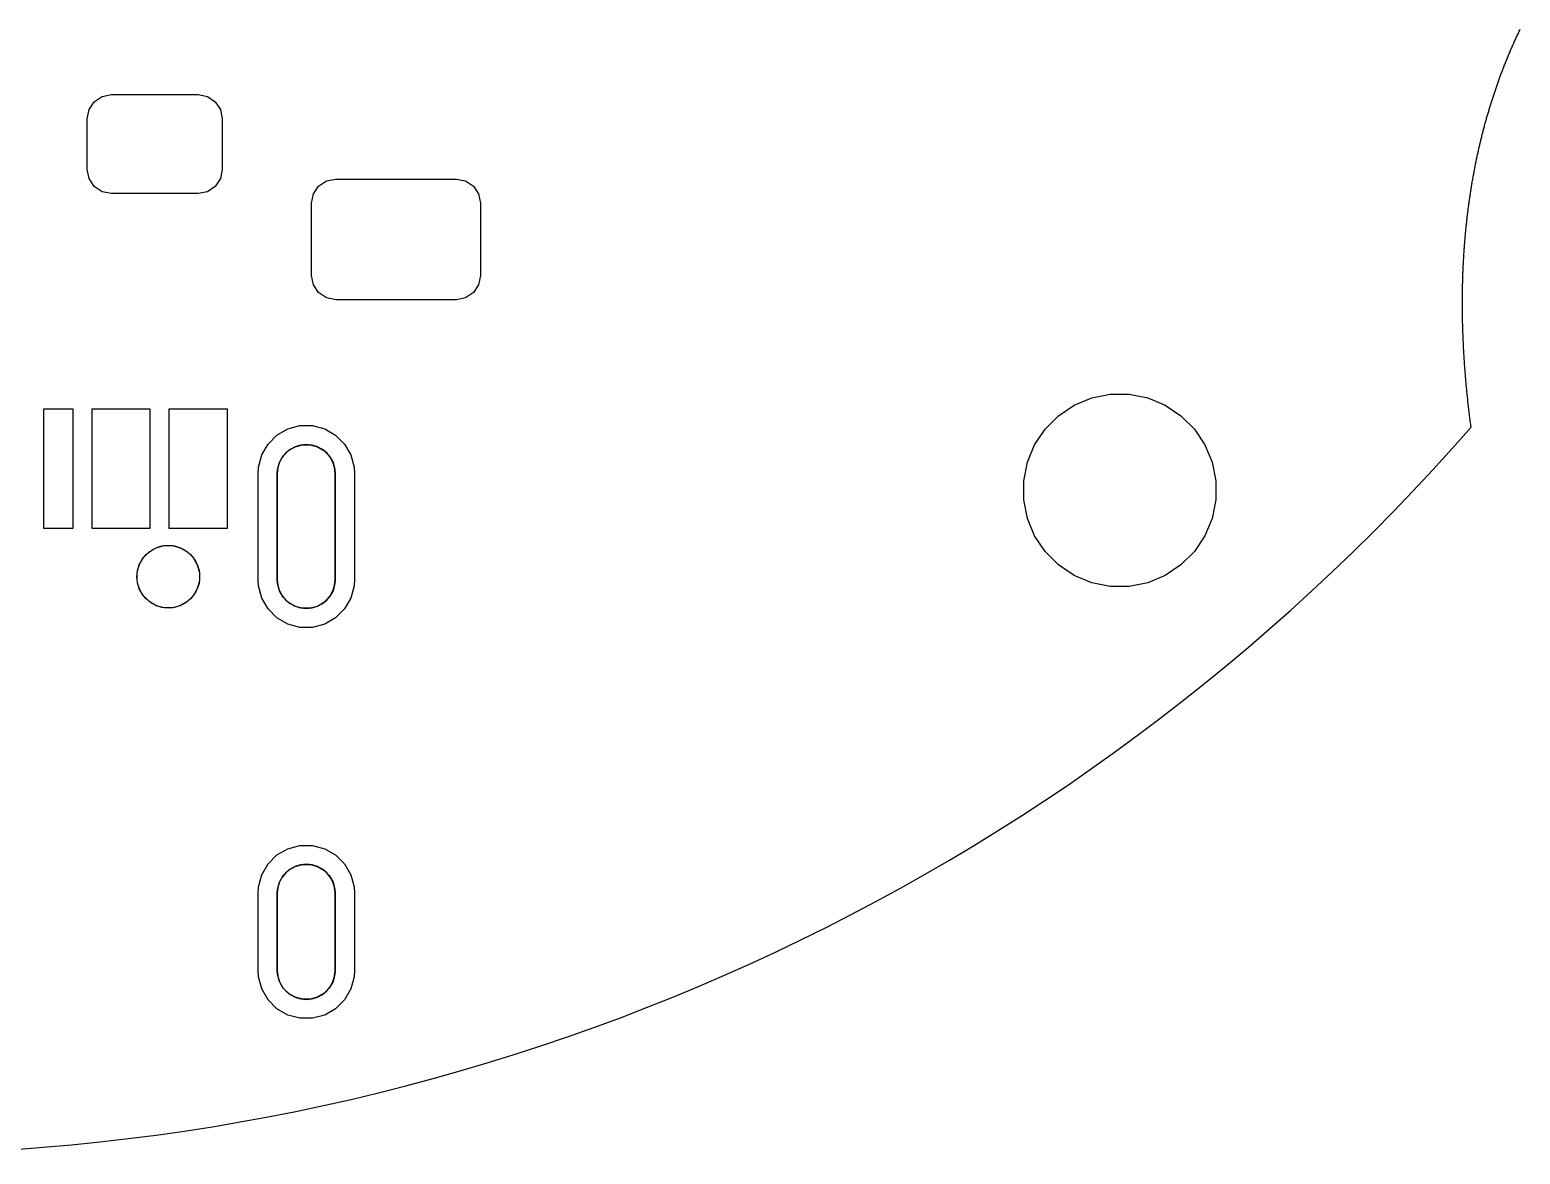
# Model space of a CAD drawing. Extents: x 0 to 44, y 0 to 43.6.
# Drawn here: x 23.64 to 39.08, y 0 to 11.65 of the extents above; entities that cross this region are included whole.
import ezdxf

# ---------------------------------------------------------------- set-up
doc = ezdxf.new("R2010")
doc.units = 0
doc.layers.add('BLACK', color=7, linetype='CONTINUOUS')
doc.layers.add('WHITE', color=7, linetype='CONTINUOUS')

msp = doc.modelspace()

# ---------------------------------------------------------------- linework, layer by layer
at = {"layer": 'BLACK', "linetype": 'CONTINUOUS'}
for p, q in [((24.388885, 10.959363), (24.484556, 10.978393)), ((24.484556, 10.978393), (25.384556, 10.978393)), ((25.384556, 10.978393), (25.480227, 10.959363)), ((24.234556, 10.728393), (24.253586, 10.824064)), ((24.253586, 10.824064), (24.307779, 10.90517)), ((24.307779, 10.90517), (24.388885, 10.959363)), ((25.480227, 10.959363), (25.561333, 10.90517)), ((25.561333, 10.90517), (25.615526, 10.824064)), ((25.615526, 10.824064), (25.634556, 10.728393)), ((24.234556, 10.203393), (24.234556, 10.728393)), ((25.634556, 10.728393), (25.634556, 10.203393)), ((24.253586, 10.107722), (24.234556, 10.203393)), ((25.634556, 10.203393), (25.615526, 10.107722)), ((24.307779, 10.026616), (24.253586, 10.107722)), ((25.615526, 10.107722), (25.561333, 10.026616)), ((26.632779, 10.03017), (26.713885, 10.084363)), ((26.713885, 10.084363), (26.809556, 10.103393)), ((26.809556, 10.103393), (28.059556, 10.103393)), ((28.059556, 10.103393), (28.155227, 10.084363)), ((28.155227, 10.084363), (28.236333, 10.03017)), ((24.388885, 9.972423), (24.307779, 10.026616)), ((24.484556, 9.953393), (24.388885, 9.972423)), ((25.384556, 9.953393), (24.484556, 9.953393)), ((25.480227, 9.972423), (25.384556, 9.953393)), ((25.561333, 10.026616), (25.480227, 9.972423)), ((26.559556, 9.853393), (26.578586, 9.949064)), ((26.578586, 9.949064), (26.632779, 10.03017)), ((28.236333, 10.03017), (28.290526, 9.949064)), ((28.290526, 9.949064), (28.309556, 9.853393)), ((26.559556, 9.103393), (26.559556, 9.853393)), ((28.309556, 9.853393), (28.309556, 9.103393)), ((26.578586, 9.007722), (26.559556, 9.103393)), ((26.632779, 8.926616), (26.578586, 9.007722)), ((28.290526, 9.007722), (28.236333, 8.926616)), ((28.309556, 9.103393), (28.290526, 9.007722)), ((26.713885, 8.872423), (26.632779, 8.926616)), ((26.809556, 8.853393), (26.713885, 8.872423)), ((28.059556, 8.853393), (26.809556, 8.853393)), ((28.155227, 8.872423), (28.059556, 8.853393)), ((28.236333, 8.926616), (28.155227, 8.872423)), ((23.784556, 6.483393), (23.784556, 7.723393)), ((23.784556, 7.723393), (24.084556, 7.723393)), ((24.084556, 7.723393), (24.084556, 6.483393)), ((24.284556, 6.483393), (24.284556, 7.723393)), ((24.284556, 7.723393), (24.884556, 7.723393)), ((24.884556, 7.723393), (24.884556, 6.483393)), ((25.084556, 6.483393), (25.084556, 7.723393)), ((25.084556, 7.723393), (25.684556, 7.723393)), ((25.684556, 7.723393), (25.684556, 6.483393)), ((34.300163, 7.651403), (34.463159, 7.760314)), ((34.463159, 7.760314), (34.644271, 7.835333)), ((34.644271, 7.835333), (34.836539, 7.873578)), ((34.836539, 7.873578), (35.032573, 7.873578)), ((35.032573, 7.873578), (35.224841, 7.835333)), ((35.224841, 7.835333), (35.405953, 7.760314)), ((35.405953, 7.760314), (35.568949, 7.651403)), ((34.161546, 7.512786), (34.300163, 7.651403)), ((35.568949, 7.651403), (35.707566, 7.512786)), ((26.107879, 7.357774), (26.200175, 7.45007)), ((26.200175, 7.45007), (26.313214, 7.515333)), ((26.313214, 7.515333), (26.439293, 7.549115)), ((26.439293, 7.549115), (26.569819, 7.549115)), ((26.569819, 7.549115), (26.695898, 7.515333)), ((26.695898, 7.515333), (26.808937, 7.45007)), ((26.808937, 7.45007), (26.901233, 7.357774)), ((34.052635, 7.34979), (34.161546, 7.512786)), ((35.707566, 7.512786), (35.816477, 7.34979)), ((26.042616, 7.244735), (26.107879, 7.357774)), ((26.26655, 7.236021), (26.321928, 7.291399)), ((26.321928, 7.291399), (26.389751, 7.330557)), ((26.389751, 7.330557), (26.465398, 7.350826)), ((26.465398, 7.350826), (26.543714, 7.350826)), ((26.543714, 7.350826), (26.619361, 7.330557)), ((26.619361, 7.330557), (26.687184, 7.291399)), ((26.687184, 7.291399), (26.742562, 7.236021)), ((26.901233, 7.357774), (26.966496, 7.244735)), ((33.977616, 7.168678), (34.052635, 7.34979)), ((35.816477, 7.34979), (35.891496, 7.168678)), ((26.004556, 7.053393), (26.008834, 7.118656)), ((26.008834, 7.118656), (26.042616, 7.244735)), ((26.207123, 7.092551), (26.227392, 7.168198)), ((26.227392, 7.168198), (26.26655, 7.236021)), ((26.742562, 7.236021), (26.78172, 7.168198)), ((26.78172, 7.168198), (26.801989, 7.092551)), ((26.966496, 7.244735), (27.000278, 7.118656)), ((27.000278, 7.118656), (27.004556, 7.053393)), ((33.939371, 6.97641), (33.977616, 7.168678)), ((35.891496, 7.168678), (35.929741, 6.97641)), ((26.004556, 5.953393), (26.004556, 7.053393)), ((26.204556, 7.053393), (26.207123, 7.092551)), ((26.204556, 5.953393), (26.204556, 7.053393)), ((26.801989, 7.092551), (26.804556, 7.053393)), ((26.804556, 7.053393), (26.804556, 5.953393)), ((27.004556, 7.053393), (27.004556, 5.953393)), ((33.939371, 6.780376), (33.939371, 6.97641)), ((35.929741, 6.97641), (35.929741, 6.780376)), ((33.977616, 6.588108), (33.939371, 6.780376)), ((35.929741, 6.780376), (35.891496, 6.588108)), ((34.052635, 6.406996), (33.977616, 6.588108)), ((35.891496, 6.588108), (35.816477, 6.406996)), ((24.084556, 6.483393), (23.784556, 6.483393)), ((24.884556, 6.483393), (24.284556, 6.483393)), ((25.684556, 6.483393), (25.084556, 6.483393)), ((34.161546, 6.244), (34.052635, 6.406996)), ((35.816477, 6.406996), (35.707566, 6.244)), ((24.774295, 6.107765), (24.816716, 6.18124)), ((24.816716, 6.18124), (24.876709, 6.241233)), ((24.876709, 6.241233), (24.950184, 6.283654)), ((24.950184, 6.283654), (25.032135, 6.305613)), ((25.032135, 6.305613), (25.116977, 6.305613)), ((25.116977, 6.305613), (25.198928, 6.283654)), ((25.198928, 6.283654), (25.272403, 6.241233)), ((25.272403, 6.241233), (25.332396, 6.18124)), ((25.332396, 6.18124), (25.374817, 6.107765)), ((34.300163, 6.105383), (34.161546, 6.244)), ((35.707566, 6.244), (35.568949, 6.105383)), ((24.752336, 6.025814), (24.774295, 6.107765)), ((24.752336, 5.940972), (24.752336, 6.025814)), ((25.374817, 6.107765), (25.396776, 6.025814)), ((25.396776, 6.025814), (25.396776, 5.940972)), ((34.463159, 5.996472), (34.300163, 6.105383)), ((35.568949, 6.105383), (35.405953, 5.996472)), ((24.774295, 5.859021), (24.752336, 5.940972)), ((25.396776, 5.940972), (25.374817, 5.859021)), ((26.008834, 5.88813), (26.004556, 5.953393)), ((26.042616, 5.762051), (26.008834, 5.88813)), ((26.207123, 5.914235), (26.204556, 5.953393)), ((26.227392, 5.838588), (26.207123, 5.914235)), ((26.801989, 5.914235), (26.78172, 5.838588)), ((26.804556, 5.953393), (26.801989, 5.914235)), ((27.000278, 5.88813), (26.966496, 5.762051)), ((27.004556, 5.953393), (27.000278, 5.88813)), ((34.644271, 5.921453), (34.463159, 5.996472)), ((34.836539, 5.883208), (34.644271, 5.921453)), ((35.032573, 5.883208), (34.836539, 5.883208)), ((35.224841, 5.921453), (35.032573, 5.883208)), ((35.405953, 5.996472), (35.224841, 5.921453)), ((24.816716, 5.785546), (24.774295, 5.859021)), ((24.876709, 5.725553), (24.816716, 5.785546)), ((24.950184, 5.683132), (24.876709, 5.725553)), ((25.272403, 5.725553), (25.198928, 5.683132)), ((25.332396, 5.785546), (25.272403, 5.725553)), ((25.374817, 5.859021), (25.332396, 5.785546)), ((26.107879, 5.649012), (26.042616, 5.762051)), ((26.26655, 5.770765), (26.227392, 5.838588)), ((26.321928, 5.715387), (26.26655, 5.770765)), ((26.389751, 5.676229), (26.321928, 5.715387)), ((26.687184, 5.715387), (26.619361, 5.676229)), ((26.742562, 5.770765), (26.687184, 5.715387)), ((26.78172, 5.838588), (26.742562, 5.770765)), ((26.966496, 5.762051), (26.901233, 5.649012)), ((25.032135, 5.661173), (24.950184, 5.683132)), ((25.116977, 5.661173), (25.032135, 5.661173)), ((25.198928, 5.683132), (25.116977, 5.661173)), ((26.200175, 5.556716), (26.107879, 5.649012)), ((26.465398, 5.65596), (26.389751, 5.676229)), ((26.543714, 5.65596), (26.465398, 5.65596)), ((26.619361, 5.676229), (26.543714, 5.65596)), ((26.901233, 5.649012), (26.808937, 5.556716)), ((26.313214, 5.491453), (26.200175, 5.556716)), ((26.439293, 5.457671), (26.313214, 5.491453)), ((26.569819, 5.457671), (26.439293, 5.457671)), ((26.695898, 5.491453), (26.569819, 5.457671)), ((26.808937, 5.556716), (26.695898, 5.491453)), ((26.107879, 3.007774), (26.200175, 3.10007)), ((26.200175, 3.10007), (26.313214, 3.165333)), ((26.313214, 3.165333), (26.439293, 3.199115)), ((26.439293, 3.199115), (26.569819, 3.199115)), ((26.569819, 3.199115), (26.695898, 3.165333)), ((26.695898, 3.165333), (26.808937, 3.10007)), ((26.808937, 3.10007), (26.901233, 3.007774)), ((26.042616, 2.894735), (26.107879, 3.007774)), ((26.26655, 2.886021), (26.321928, 2.941399)), ((26.321928, 2.941399), (26.389751, 2.980557)), ((26.389751, 2.980557), (26.465398, 3.000826)), ((26.465398, 3.000826), (26.543714, 3.000826)), ((26.543714, 3.000826), (26.619361, 2.980557)), ((26.619361, 2.980557), (26.687184, 2.941399)), ((26.687184, 2.941399), (26.742562, 2.886021)), ((26.901233, 3.007774), (26.966496, 2.894735)), ((26.008834, 2.768656), (26.042616, 2.894735)), ((26.207123, 2.742551), (26.227392, 2.818198)), ((26.227392, 2.818198), (26.26655, 2.886021)), ((26.742562, 2.886021), (26.78172, 2.818198)), ((26.78172, 2.818198), (26.801989, 2.742551)), ((26.966496, 2.894735), (27.000278, 2.768656)), ((26.004556, 2.703393), (26.008834, 2.768656)), ((26.004556, 1.903393), (26.004556, 2.703393)), ((26.204556, 2.703393), (26.207123, 2.742551)), ((26.204556, 1.903393), (26.204556, 2.703393)), ((26.801989, 2.742551), (26.804556, 2.703393)), ((26.804556, 2.703393), (26.804556, 1.903393)), ((27.000278, 2.768656), (27.004556, 2.703393)), ((27.004556, 2.703393), (27.004556, 1.903393)), ((26.008834, 1.83813), (26.004556, 1.903393)), ((26.207123, 1.864235), (26.204556, 1.903393)), ((26.227392, 1.788588), (26.207123, 1.864235)), ((26.801989, 1.864235), (26.78172, 1.788588)), ((26.804556, 1.903393), (26.801989, 1.864235)), ((27.004556, 1.903393), (27.000278, 1.83813)), ((26.042616, 1.712051), (26.008834, 1.83813)), ((26.107879, 1.599012), (26.042616, 1.712051)), ((26.26655, 1.720765), (26.227392, 1.788588)), ((26.321928, 1.665387), (26.26655, 1.720765)), ((26.742562, 1.720765), (26.687184, 1.665387)), ((26.78172, 1.788588), (26.742562, 1.720765)), ((26.966496, 1.712051), (26.901233, 1.599012)), ((27.000278, 1.83813), (26.966496, 1.712051)), ((26.200175, 1.506716), (26.107879, 1.599012)), ((26.389751, 1.626229), (26.321928, 1.665387)), ((26.465398, 1.60596), (26.389751, 1.626229)), ((26.543714, 1.60596), (26.465398, 1.60596)), ((26.619361, 1.626229), (26.543714, 1.60596)), ((26.687184, 1.665387), (26.619361, 1.626229)), ((26.901233, 1.599012), (26.808937, 1.506716)), ((26.313214, 1.441453), (26.200175, 1.506716)), ((26.439293, 1.407671), (26.313214, 1.441453)), ((26.569819, 1.407671), (26.439293, 1.407671)), ((26.695898, 1.441453), (26.569819, 1.407671)), ((26.808937, 1.506716), (26.695898, 1.441453))]:
    msp.add_line(p, q, dxfattribs=at)
at = {"layer": 'BLACK'}
msp.add_circle((25.074556, 5.983393), 0.325, dxfattribs=at)
at = {"layer": 'WHITE', "linetype": 'CONTINUOUS'}
for p, q in [((39.048224, 11.579343), (39.052657, 11.588915)), ((39.052657, 11.588915), (39.057108, 11.598476)), ((39.057108, 11.598476), (39.061575, 11.608026)), ((39.061575, 11.608026), (39.066059, 11.617566)), ((39.066059, 11.617566), (39.07056, 11.627094)), ((39.07056, 11.627094), (39.075079, 11.636612)), ((39.075079, 11.636612), (39.079614, 11.646119)), ((39.079614, 11.646119), (39.084167, 11.655615)), ((38.979603, 11.424698), (38.983764, 11.434446)), ((38.983764, 11.434446), (38.987943, 11.444184)), ((38.987943, 11.444184), (38.992138, 11.45391)), ((38.992138, 11.45391), (38.996351, 11.463625)), ((38.996351, 11.463625), (39.00058, 11.473329)), ((39.00058, 11.473329), (39.004826, 11.483022)), ((39.004826, 11.483022), (39.00909, 11.492703)), ((39.00909, 11.492703), (39.01337, 11.502374)), ((39.01337, 11.502374), (39.017667, 11.512033)), ((39.017667, 11.512033), (39.021982, 11.521682)), ((39.021982, 11.521682), (39.026313, 11.531319)), ((39.026313, 11.531319), (39.030661, 11.540946)), ((39.030661, 11.540946), (39.035026, 11.550562)), ((39.035026, 11.550562), (39.039409, 11.560167)), ((39.039409, 11.560167), (39.043808, 11.56976)), ((39.043808, 11.56976), (39.048224, 11.579343)), ((38.915326, 11.267182), (38.919216, 11.277112)), ((38.919216, 11.277112), (38.923123, 11.287032)), ((38.923123, 11.287032), (38.927047, 11.296938)), ((38.927047, 11.296938), (38.930988, 11.306835)), ((38.930988, 11.306835), (38.934946, 11.316719)), ((38.934946, 11.316719), (38.938921, 11.326593)), ((38.938921, 11.326593), (38.942913, 11.336454)), ((38.942913, 11.336454), (38.946922, 11.346304)), ((38.946922, 11.346304), (38.950947, 11.356143)), ((38.950947, 11.356143), (38.95499, 11.365971)), ((38.95499, 11.365971), (38.95905, 11.375786)), ((38.95905, 11.375786), (38.963127, 11.385592)), ((38.963127, 11.385592), (38.96722, 11.395385)), ((38.96722, 11.395385), (38.971331, 11.405167)), ((38.971331, 11.405167), (38.975458, 11.414938)), ((38.975458, 11.414938), (38.979603, 11.424698)), ((38.859011, 11.116825), (38.862647, 11.126932)), ((38.862647, 11.126932), (38.866299, 11.137026)), ((38.866299, 11.137026), (38.869969, 11.147109)), ((38.869969, 11.147109), (38.873655, 11.157179)), ((38.873655, 11.157179), (38.877359, 11.167238)), ((38.877359, 11.167238), (38.881079, 11.177284)), ((38.881079, 11.177284), (38.884816, 11.187321)), ((38.884816, 11.187321), (38.88857, 11.197343)), ((38.88857, 11.197343), (38.892342, 11.207356)), ((38.892342, 11.207356), (38.89613, 11.217355)), ((38.89613, 11.217355), (38.899936, 11.227345)), ((38.899936, 11.227345), (38.903757, 11.237321)), ((38.903757, 11.237321), (38.907597, 11.247287)), ((38.907597, 11.247287), (38.911453, 11.257239)), ((38.911453, 11.257239), (38.915326, 11.267182)), ((38.80652, 10.963794), (38.8099, 10.97408)), ((38.8099, 10.97408), (38.813298, 10.984356)), ((38.813298, 10.984356), (38.816712, 10.994617)), ((38.816712, 10.994617), (38.820143, 11.004869)), ((38.820143, 11.004869), (38.823591, 11.015106)), ((38.823591, 11.015106), (38.827057, 11.025333)), ((38.827057, 11.025333), (38.830539, 11.035546)), ((38.830539, 11.035546), (38.834039, 11.045749)), ((38.834039, 11.045749), (38.837555, 11.055938)), ((38.837555, 11.055938), (38.841089, 11.066116)), ((38.841089, 11.066116), (38.844639, 11.076281)), ((38.844639, 11.076281), (38.848207, 11.086436)), ((38.848207, 11.086436), (38.851791, 11.096577)), ((38.851791, 11.096577), (38.855393, 11.106708)), ((38.855393, 11.106708), (38.859011, 11.116825)), ((38.757864, 10.808008), (38.760988, 10.818482)), ((38.760988, 10.818482), (38.764129, 10.828942)), ((38.764129, 10.828942), (38.767288, 10.83939)), ((38.767288, 10.83939), (38.770463, 10.849825)), ((38.770463, 10.849825), (38.773656, 10.860249)), ((38.773656, 10.860249), (38.776865, 10.870658)), ((38.776865, 10.870658), (38.780092, 10.881057)), ((38.780092, 10.881057), (38.783335, 10.891441)), ((38.783335, 10.891441), (38.786597, 10.901815)), ((38.786597, 10.901815), (38.789874, 10.912175)), ((38.789874, 10.912175), (38.793169, 10.922524)), ((38.793169, 10.922524), (38.796481, 10.932859)), ((38.796481, 10.932859), (38.799811, 10.943184)), ((38.799811, 10.943184), (38.803156, 10.953494)), ((38.803156, 10.953494), (38.80652, 10.963794)), ((38.713064, 10.64939), (38.71593, 10.660053)), ((38.71593, 10.660053), (38.718813, 10.670706)), ((38.718813, 10.670706), (38.721714, 10.681343)), ((38.721714, 10.681343), (38.724632, 10.69197)), ((38.724632, 10.69197), (38.727567, 10.702582)), ((38.727567, 10.702582), (38.73052, 10.713183)), ((38.73052, 10.713183), (38.733489, 10.723769)), ((38.733489, 10.723769), (38.736476, 10.734345)), ((38.736476, 10.734345), (38.73948, 10.744905)), ((38.73948, 10.744905), (38.742501, 10.755455)), ((38.742501, 10.755455), (38.745539, 10.76599)), ((38.745539, 10.76599), (38.748595, 10.776515)), ((38.748595, 10.776515), (38.751667, 10.787025)), ((38.751667, 10.787025), (38.754758, 10.797524)), ((38.754758, 10.797524), (38.757864, 10.808008)), ((38.67475, 10.498715), (38.677373, 10.509562)), ((38.677373, 10.509562), (38.680015, 10.520398)), ((38.680015, 10.520398), (38.682674, 10.531219)), ((38.682674, 10.531219), (38.68535, 10.542029)), ((38.68535, 10.542029), (38.688043, 10.552822)), ((38.688043, 10.552822), (38.690754, 10.563606)), ((38.690754, 10.563606), (38.693482, 10.574373)), ((38.693482, 10.574373), (38.696228, 10.58513)), ((38.696228, 10.58513), (38.69899, 10.595872)), ((38.69899, 10.595872), (38.701771, 10.606603)), ((38.701771, 10.606603), (38.704568, 10.617318)), ((38.704568, 10.617318), (38.707383, 10.628022)), ((38.707383, 10.628022), (38.710214, 10.638712)), ((38.710214, 10.638712), (38.713064, 10.64939)), ((38.639841, 10.345429), (38.642221, 10.356464)), ((38.642221, 10.356464), (38.644618, 10.367489)), ((38.644618, 10.367489), (38.647033, 10.378498)), ((38.647033, 10.378498), (38.649466, 10.389495)), ((38.649466, 10.389495), (38.651915, 10.400477)), ((38.651915, 10.400477), (38.654383, 10.411447)), ((38.654383, 10.411447), (38.656867, 10.422401)), ((38.656867, 10.422401), (38.65937, 10.433345)), ((38.65937, 10.433345), (38.661889, 10.444272)), ((38.661889, 10.444272), (38.664427, 10.455189)), ((38.664427, 10.455189), (38.666981, 10.466089)), ((38.666981, 10.466089), (38.669553, 10.476979)), ((38.669553, 10.476979), (38.672142, 10.487852)), ((38.672142, 10.487852), (38.67475, 10.498715)), ((38.608369, 10.18946), (38.610502, 10.200689)), ((38.610502, 10.200689), (38.612653, 10.211908)), ((38.612653, 10.211908), (38.614822, 10.223109)), ((38.614822, 10.223109), (38.617008, 10.2343)), ((38.617008, 10.2343), (38.619212, 10.245474)), ((38.619212, 10.245474), (38.621434, 10.256637)), ((38.621434, 10.256637), (38.623673, 10.267782)), ((38.623673, 10.267782), (38.62593, 10.278918)), ((38.62593, 10.278918), (38.628204, 10.290036)), ((38.628204, 10.290036), (38.630497, 10.301143)), ((38.630497, 10.301143), (38.632806, 10.312234)), ((38.632806, 10.312234), (38.635134, 10.323313)), ((38.635134, 10.323313), (38.637478, 10.334376)), ((38.637478, 10.334376), (38.639841, 10.345429)), ((38.580368, 10.030735), (38.582252, 10.042163)), ((38.582252, 10.042163), (38.584154, 10.053581)), ((38.584154, 10.053581), (38.586073, 10.064981)), ((38.586073, 10.064981), (38.588012, 10.07637)), ((38.588012, 10.07637), (38.589967, 10.087742)), ((38.589967, 10.087742), (38.591941, 10.099102)), ((38.591941, 10.099102), (38.593932, 10.110445)), ((38.593932, 10.110445), (38.595941, 10.121777)), ((38.595941, 10.121777), (38.597968, 10.133091)), ((38.597968, 10.133091), (38.600013, 10.144394)), ((38.600013, 10.144394), (38.602075, 10.15568)), ((38.602075, 10.15568), (38.604155, 10.166955)), ((38.604155, 10.166955), (38.606253, 10.178213)), ((38.606253, 10.178213), (38.608369, 10.18946)), ((38.55751, 9.880812), (38.55916, 9.892435)), ((38.55916, 9.892435), (38.560828, 9.904038)), ((38.560828, 9.904038), (38.562514, 9.915631)), ((38.562514, 9.915631), (38.564218, 9.927205)), ((38.564218, 9.927205), (38.565941, 9.938769)), ((38.565941, 9.938769), (38.567681, 9.950314)), ((38.567681, 9.950314), (38.56944, 9.961848)), ((38.56944, 9.961848), (38.571216, 9.973363)), ((38.571216, 9.973363), (38.573011, 9.984868)), ((38.573011, 9.984868), (38.574823, 9.996355)), ((38.574823, 9.996355), (38.576653, 10.007831)), ((38.576653, 10.007831), (38.578501, 10.019288)), ((38.578501, 10.019288), (38.580368, 10.030735)), ((38.537715, 9.728392), (38.539128, 9.740205)), ((38.539128, 9.740205), (38.54056, 9.752007)), ((38.54056, 9.752007), (38.542009, 9.76379)), ((38.542009, 9.76379), (38.543477, 9.775562)), ((38.543477, 9.775562), (38.544963, 9.787314)), ((38.544963, 9.787314), (38.546468, 9.799056)), ((38.546468, 9.799056), (38.547991, 9.810778)), ((38.547991, 9.810778), (38.549532, 9.82249)), ((38.549532, 9.82249), (38.551091, 9.834183)), ((38.551091, 9.834183), (38.552669, 9.845864)), ((38.552669, 9.845864), (38.554264, 9.857527)), ((38.554264, 9.857527), (38.555878, 9.869179)), ((38.555878, 9.869179), (38.55751, 9.880812)), ((38.521022, 9.573404), (38.522195, 9.585421)), ((38.522195, 9.585421), (38.523387, 9.597418)), ((38.523387, 9.597418), (38.524597, 9.609403)), ((38.524597, 9.609403), (38.525825, 9.621369)), ((38.525825, 9.621369), (38.527073, 9.633324)), ((38.527073, 9.633324), (38.528338, 9.645259)), ((38.528338, 9.645259), (38.529623, 9.657183)), ((38.529623, 9.657183), (38.530925, 9.669087)), ((38.530925, 9.669087), (38.532247, 9.68098)), ((38.532247, 9.68098), (38.533586, 9.692854)), ((38.533586, 9.692854), (38.534944, 9.704717)), ((38.534944, 9.704717), (38.53632, 9.71656)), ((38.53632, 9.71656), (38.537715, 9.728392)), ((38.507474, 9.415794), (38.508403, 9.42801)), ((38.508403, 9.42801), (38.509352, 9.440215)), ((38.509352, 9.440215), (38.510319, 9.4524)), ((38.510319, 9.4524), (38.511305, 9.464573)), ((38.511305, 9.464573), (38.51231, 9.476726)), ((38.51231, 9.476726), (38.513334, 9.488868)), ((38.513334, 9.488868), (38.514376, 9.50099)), ((38.514376, 9.50099), (38.515437, 9.5131)), ((38.515437, 9.5131), (38.516516, 9.525191)), ((38.516516, 9.525191), (38.517615, 9.53727)), ((38.517615, 9.53727), (38.518732, 9.549329)), ((38.518732, 9.549329), (38.519868, 9.561376)), ((38.519868, 9.561376), (38.521022, 9.573404)), ((38.497115, 9.255487), (38.497798, 9.267918)), ((38.497798, 9.267918), (38.4985, 9.280327)), ((38.4985, 9.280327), (38.49922, 9.292725)), ((38.49922, 9.292725), (38.49996, 9.305102)), ((38.49996, 9.305102), (38.500719, 9.317468)), ((38.500719, 9.317468), (38.501497, 9.329812)), ((38.501497, 9.329812), (38.502294, 9.342145)), ((38.502294, 9.342145), (38.50311, 9.354458)), ((38.50311, 9.354458), (38.503945, 9.366759)), ((38.503945, 9.366759), (38.504799, 9.379039)), ((38.504799, 9.379039), (38.505672, 9.391308)), ((38.505672, 9.391308), (38.506563, 9.403556)), ((38.506563, 9.403556), (38.507474, 9.415794)), ((38.490428, 9.10507), (38.490879, 9.117698)), ((38.490879, 9.117698), (38.491349, 9.130304)), ((38.491349, 9.130304), (38.491839, 9.1429)), ((38.491839, 9.1429), (38.492348, 9.155473)), ((38.492348, 9.155473), (38.492876, 9.168035)), ((38.492876, 9.168035), (38.493424, 9.180575)), ((38.493424, 9.180575), (38.493991, 9.193104)), ((38.493991, 9.193104), (38.494578, 9.205611)), ((38.494578, 9.205611), (38.495183, 9.218107)), ((38.495183, 9.218107), (38.495808, 9.230582)), ((38.495808, 9.230582), (38.496452, 9.243045)), ((38.496452, 9.243045), (38.497115, 9.255487)), ((38.48654, 8.952252), (38.486756, 8.965082)), ((38.486756, 8.965082), (38.486992, 8.97789)), ((38.486992, 8.97789), (38.487247, 8.990687)), ((38.487247, 8.990687), (38.487522, 9.003461)), ((38.487522, 9.003461), (38.487817, 9.016224)), ((38.487817, 9.016224), (38.488131, 9.028964)), ((38.488131, 9.028964), (38.488465, 9.041693)), ((38.488465, 9.041693), (38.488818, 9.0544)), ((38.488818, 9.0544), (38.489192, 9.067095)), ((38.489192, 9.067095), (38.489584, 9.079768)), ((38.489584, 9.079768), (38.489996, 9.09243)), ((38.489996, 9.09243), (38.490428, 9.10507)), ((38.485471, 8.823033), (38.485488, 8.836035)), ((38.485474, 8.810019), (38.485471, 8.823033)), ((38.485496, 8.796982), (38.485474, 8.810019)), ((38.485488, 8.836035), (38.485526, 8.849014)), ((38.485526, 8.849014), (38.485583, 8.861982)), ((38.485583, 8.861982), (38.48566, 8.874927)), ((38.48566, 8.874927), (38.485757, 8.88786)), ((38.485757, 8.88786), (38.485874, 8.90077)), ((38.485874, 8.90077), (38.486011, 8.913669)), ((38.486011, 8.913669), (38.486167, 8.926545)), ((38.486167, 8.926545), (38.486344, 8.93941)), ((38.486344, 8.93941), (38.48654, 8.952252)), ((38.485539, 8.783933), (38.485496, 8.796982)), ((38.485602, 8.770861), (38.485539, 8.783933)), ((38.485685, 8.757778), (38.485602, 8.770861)), ((38.485788, 8.744671), (38.485685, 8.757778)), ((38.485911, 8.731552), (38.485788, 8.744671)), ((38.486055, 8.71841), (38.485911, 8.731552)), ((38.486219, 8.705257), (38.486055, 8.71841)), ((38.486403, 8.692079), (38.486219, 8.705257)), ((38.486607, 8.678891), (38.486403, 8.692079)), ((38.486832, 8.665678), (38.486607, 8.678891)), ((38.487076, 8.652454), (38.486832, 8.665678)), ((38.487342, 8.639206), (38.487076, 8.652454)), ((38.487627, 8.625946), (38.487342, 8.639206)), ((38.487933, 8.612663), (38.487627, 8.625946)), ((38.48826, 8.599367), (38.487933, 8.612663)), ((38.488607, 8.586048), (38.48826, 8.599367)), ((38.488974, 8.572717), (38.488607, 8.586048)), ((38.489363, 8.559362), (38.488974, 8.572717)), ((38.489771, 8.545995), (38.489363, 8.559362)), ((38.4902, 8.532604), (38.489771, 8.545995)), ((38.49065, 8.519201), (38.4902, 8.532604)), ((38.491121, 8.505773), (38.49065, 8.519201)), ((38.491612, 8.492334), (38.491121, 8.505773)), ((38.492124, 8.478871), (38.491612, 8.492334)), ((38.492656, 8.465396), (38.492124, 8.478871)), ((38.49321, 8.451896), (38.492656, 8.465396)), ((38.493784, 8.438384), (38.49321, 8.451896)), ((38.494379, 8.424848), (38.493784, 8.438384)), ((38.494994, 8.4113), (38.494379, 8.424848)), ((38.495631, 8.397727), (38.494994, 8.4113)), ((38.496289, 8.384142), (38.495631, 8.397727)), ((38.496968, 8.370533), (38.496289, 8.384142)), ((38.497667, 8.356911), (38.496968, 8.370533)), ((38.498388, 8.343265), (38.497667, 8.356911)), ((38.499129, 8.329606), (38.498388, 8.343265)), ((38.499892, 8.315923), (38.499129, 8.329606)), ((38.500676, 8.302228), (38.499892, 8.315923)), ((38.501481, 8.288507), (38.500676, 8.302228)), ((38.502307, 8.274775), (38.501481, 8.288507)), ((38.503154, 8.261017), (38.502307, 8.274775)), ((38.504022, 8.247247), (38.503154, 8.261017)), ((38.504912, 8.233452), (38.504022, 8.247247)), ((38.505823, 8.219645), (38.504912, 8.233452)), ((38.506755, 8.205812), (38.505823, 8.219645)), ((38.507709, 8.191968), (38.506755, 8.205812)), ((38.508684, 8.178097), (38.507709, 8.191968)), ((38.50968, 8.164215), (38.508684, 8.178097)), ((38.510699, 8.150307), (38.50968, 8.164215)), ((38.511738, 8.136387), (38.510699, 8.150307)), ((38.512799, 8.122441), (38.511738, 8.136387)), ((38.513881, 8.108483), (38.512799, 8.122441)), ((38.514985, 8.0945), (38.513881, 8.108483)), ((38.51611, 8.080504), (38.514985, 8.0945)), ((38.517258, 8.066482), (38.51611, 8.080504)), ((38.518426, 8.052448), (38.517258, 8.066482)), ((38.519617, 8.038387), (38.518426, 8.052448)), ((38.520829, 8.024315), (38.519617, 8.038387)), ((38.522064, 8.010216), (38.520829, 8.024315)), ((38.523319, 7.996106), (38.522064, 8.010216)), ((38.524597, 7.981969), (38.523319, 7.996106)), ((38.525896, 7.967819), (38.524597, 7.981969)), ((38.527218, 7.953643), (38.525896, 7.967819)), ((38.528561, 7.939455), (38.527218, 7.953643)), ((38.529927, 7.925241), (38.528561, 7.939455)), ((38.531314, 7.911014), (38.529927, 7.925241)), ((38.532724, 7.896761), (38.531314, 7.911014)), ((38.534155, 7.882495), (38.532724, 7.896761)), ((38.535608, 7.868203), (38.534155, 7.882495)), ((38.537084, 7.853898), (38.535608, 7.868203)), ((38.538582, 7.839566), (38.537084, 7.853898)), ((38.540101, 7.825222), (38.538582, 7.839566)), ((38.541644, 7.810851), (38.540101, 7.825222)), ((38.543208, 7.796468), (38.541644, 7.810851)), ((38.544795, 7.782058), (38.543208, 7.796468)), ((38.546404, 7.767635), (38.544795, 7.782058)), ((38.548036, 7.753185), (38.546404, 7.767635)), ((38.549689, 7.738723), (38.548036, 7.753185)), ((38.551366, 7.724233), (38.549689, 7.738723)), ((38.553064, 7.709731), (38.551366, 7.724233)), ((38.554786, 7.695202), (38.553064, 7.709731)), ((38.556529, 7.68066), (38.554786, 7.695202)), ((38.558296, 7.666091), (38.556529, 7.68066)), ((38.560085, 7.651509), (38.558296, 7.666091)), ((38.561897, 7.6369), (38.560085, 7.651509)), ((38.563731, 7.622278), (38.561897, 7.6369)), ((38.565588, 7.607628), (38.563731, 7.622278)), ((38.567468, 7.592966), (38.565588, 7.607628)), ((38.569371, 7.578276), (38.567468, 7.592966)), ((38.571296, 7.563573), (38.569371, 7.578276)), ((38.573244, 7.548843), (38.571296, 7.563573)), ((38.575215, 7.5341), (38.573244, 7.548843)), ((26.204556, 7.053393), (26.204556, 5.953393)), ((26.804556, 5.953393), (26.804556, 7.053393)), ((26.204556, 2.703393), (26.204556, 1.903393)), ((26.804556, 1.903393), (26.804556, 2.703393))]:
    msp.add_line(p, q, dxfattribs=at)
at = {"layer": 'WHITE'}
msp.add_circle((25.074556, 5.983393), 0.324999, dxfattribs=at)
for centre, radius, start, end in [((22, 22.000001), 22.000001, -138.8874017, -41.1125983), ((26.504556, 7.053393), 0.3, 0, 180), ((26.504556, 5.953393), 0.3, -180, 0), ((26.504556, 2.703393), 0.3, 0, 180), ((26.504556, 1.903393), 0.3, -180, 0)]:
    msp.add_arc(centre, radius, start, end, dxfattribs=at)

doc.saveas('drawing.dxf')
